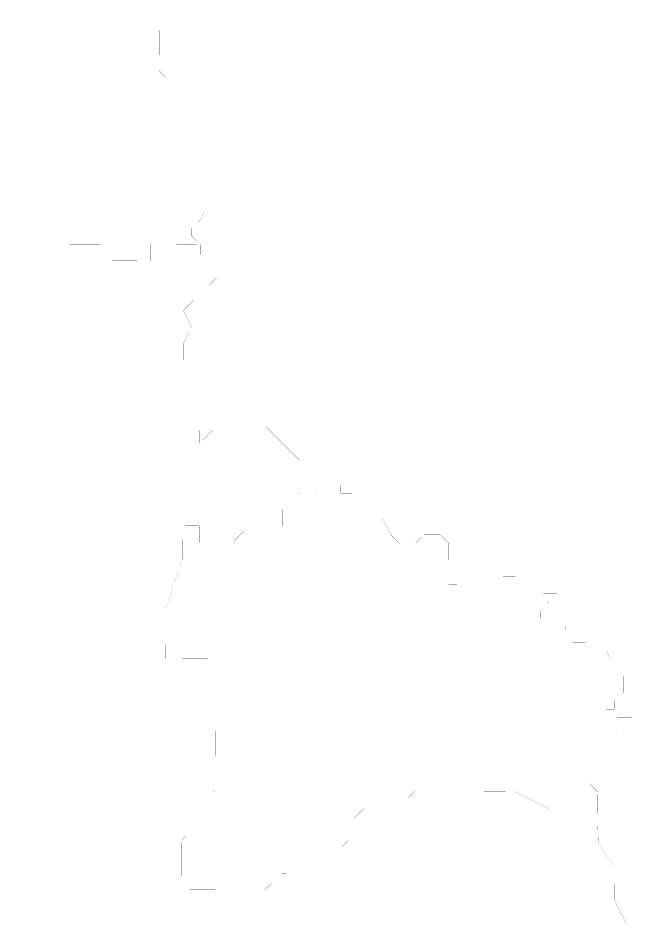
# Model space of a CAD drawing. Header units: metres. Extents: x 561401 to 594056, y 8460144 to 8508504.
# Drawn here: x 585082 to 586468, y 8499850 to 8501856 of the extents above; entities that cross this region are included whole.
import ezdxf

# ---------------------------------------------------------------- set-up
doc = ezdxf.new("R2010")
doc.units = ezdxf.units.M
doc.layers.add('1.2. BASE GRAFICA SUNARP', color=150, linetype='Continuous')

msp = doc.modelspace()

# ---------------------------------------------------------------- linework, layer by layer
at = {"layer": '1.2. BASE GRAFICA SUNARP', "color": 64, "linetype": 'Continuous', "lineweight": -3, "const_width": 0.2}
for points in [[(586468.3, 8499778.2), (586431.4, 8499852.2), (586412.9, 8499889.2), (586413.1, 8499926.1), (586413.2, 8499963), (586376.2, 8500018.5), (586339.2, 8500055.5), (586376.3, 8500055.4), (586376.4, 8500092.3), (586376.6, 8500129.2), (586358.1, 8500147.7), (586358.1, 8500166.2), (586358.2, 8500184.6), (586376.8, 8500184.6), (586395.3, 8500184.5), (586395.4, 8500203), (586414, 8500221.4), (586414.1, 8500239.8), (586414.1, 8500258.3), (586432.7, 8500258.2), (586451.3, 8500276.6), (586451.4, 8500295.1), (586432.8, 8500295.1), (586414.3, 8500295.2), (586395.7, 8500295.3), (586395.7, 8500313.7), (586414.3, 8500313.7), (586414.4, 8500332.1), (586433, 8500350.5), (586433.1, 8500369), (586433.1, 8500387.4), (586414.6, 8500405.9), (586396.2, 8500442.9), (586377.7, 8500461.4), (586359.1, 8500461.5), (586340.5, 8500461.6), (586321.9, 8500461.6), (586303.4, 8500480.1), (586303.5, 8500498.6), (586284.9, 8500498.6), (586266.3, 8500498.7), (586247.8, 8500517.2), (586247.9, 8500535.7), (586266.5, 8500554.1), (586285.1, 8500554), (586285.1, 8500572.5), (586266.6, 8500572.5), (586248, 8500572.6), (586229.4, 8500572.7), (586210.9, 8500591.2), (586192.3, 8500591.2), (586192.4, 8500609.7), (586173.8, 8500609.7), (586155.2, 8500609.8), (586155.2, 8500591.4), (586136.6, 8500591.4), (586118, 8500591.5), (586099.5, 8500591.5), (586080.9, 8500591.6), (586062.3, 8500591.7), (586043.7, 8500591.7), (586043.8, 8500610.2), (586025.3, 8500628.7), (586043.9, 8500647.1), (586044, 8500665.5), (586044, 8500684), (586025.5, 8500702.5), (586007, 8500702.6), (585988.4, 8500702.6), (585969.7, 8500684.2), (585951.2, 8500684.3), (585932.6, 8500684.4), (585914.1, 8500702.9), (585895.6, 8500739.9), (585895.7, 8500758.3), (585877.2, 8500776.8), (585858.7, 8500795.3), (585840.1, 8500795.4), (585821.5, 8500795.5), (585802.9, 8500795.5), (585803, 8500814), (585784.4, 8500814), (585747.3, 8500795.5), (585728.8, 8500832.7), (585710.3, 8500869.7), (585673.3, 8500906.7), (585636.3, 8500943.7), (585617.7, 8500943.8), (585580.5, 8500943.9), (585562, 8500944), (585543.4, 8500944), (585524.8, 8500944.1), (585506.2, 8500925.7), (585487.5, 8500907.3), (585487.7, 8500944.2), (585487.8, 8500999.6), (585487.9, 8501018), (585469.4, 8501036.5), (585450.9, 8501055.1), (585450.9, 8501073.5), (585451, 8501092), (585451, 8501110.4), (585451.1, 8501128.9), (585469.8, 8501165.7), (585451.3, 8501202.7), (585507.2, 8501257.9), (585525.9, 8501276.3), (585488.7, 8501276.4), (585488.9, 8501313.3), (585489, 8501350.2), (585470.5, 8501368.8), (585470.5, 8501387.2), (585489.2, 8501405.6), (585507.8, 8501442.5), (585526.5, 8501460.9), (585526.5, 8501479.3), (585526.6, 8501497.8), (585508.1, 8501516.3), (585508.1, 8501534.8), (585508.2, 8501553.2), (585489.7, 8501571.7), (585471.2, 8501590.3), (585452.7, 8501608.8), (585434.1, 8501627.3), (585434.3, 8501664.2), (585434.4, 8501701.1), (585415.9, 8501719.6), (585397.3, 8501738.1), (585397.4, 8501756.6), (585397.5, 8501793.5), (585397.6, 8501812), (585397.7, 8501848.9), (585397.8, 8501867.3)], [(586449.9, 8499815.1), (586431.4, 8499852.2), (586412.9, 8499889.2), (586413.1, 8499944.5), (586413.2, 8499963), (586413.2, 8499963), (586377.4, 8500016.7), (586376.3, 8500055.4), (586339.2, 8500055.5), (586376.3, 8500055.4), (586339.3, 8500092.4), (586265, 8500092.7), (586190.8, 8500129.8), (586116.5, 8500130.1), (586042.2, 8500130.3), (586005.1, 8500130.4), (585967.9, 8500130.5), (585930.7, 8500093.8), (585856.4, 8500094), (585819.1, 8500057.2), (585819, 8500020.3), (585781.7, 8499983.5), (585781.6, 8499946.6), (585707.3, 8499946.8), (585670.2, 8499947), (585632.9, 8499910.2), (585595.8, 8499910.3), (585558.6, 8499910.4), (585521.5, 8499910.5), (585484.3, 8499910.6), (585447.2, 8499910.8), (585447.3, 8499947.7), (585447.5, 8500021.5), (585484.8, 8500058.3), (585484.9, 8500095.2), (585522.2, 8500132), (585522.3, 8500168.9), (585522.4, 8500205.8), (585522.8, 8500316.6), (585485.7, 8500353.6), (585485.9, 8500390.5), (585523, 8500390.4), (585523.1, 8500427.3), (585486, 8500427.4), (585411.7, 8500427.7), (585411.8, 8500464.6), (585412, 8500538.4), (585449.6, 8500649), (585449.7, 8500685.9), (585449.8, 8500722.8), (585486.9, 8500722.7), (585486.8, 8500685.8), (585524, 8500685.7), (585561.1, 8500685.6), (585598.4, 8500722.4), (585635.5, 8500722.2), (585672.7, 8500722.1), (585672.8, 8500759), (585710.1, 8500795.8), (585747.2, 8500795.7), (585710.3, 8500869.7), (585673.3, 8500906.7), (585636.3, 8500943.7), (585599.1, 8500943.8), (585562, 8500944), (585524.8, 8500944.1), (585487.5, 8500907.3), (585487.7, 8500944.2), (585487.8, 8500981.1), (585487.9, 8501018), (585450.9, 8501055.1), (585451.1, 8501128.9), (585469.8, 8501165.7), (585451.3, 8501202.7), (585488.6, 8501239.5), (585525.9, 8501276.3), (585488.7, 8501276.4), (585488.9, 8501313.3), (585489, 8501350.2), (585451.8, 8501350.4), (585377.5, 8501350.6), (585377.4, 8501313.7), (585266, 8501314.1), (585266.1, 8501351), (585228.9, 8501351.1), (585191.8, 8501351.2), (585154.6, 8501351.3), (585080.3, 8501351.6)]]:
    msp.add_lwpolyline(points, dxfattribs=at)
msp.add_lwpolyline([(586377.4, 8500016.7), (586376.2, 8500018.5), (586377.4, 8500016.7)], close=True, dxfattribs=at)

doc.saveas('drawing.dxf')
